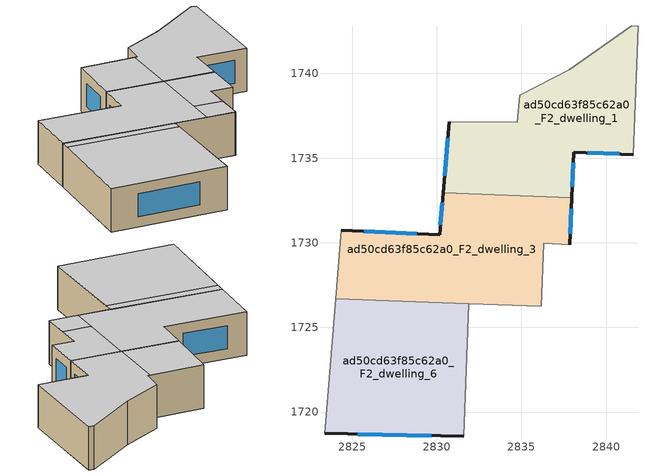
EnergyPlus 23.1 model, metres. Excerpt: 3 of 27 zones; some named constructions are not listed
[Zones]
ad50cd63f85c62a0_F2_dwelling_1
 floor to ad50cd63f85c62a0_F1_dwelling_1 (EU_floor_Construction): 2841.89,1742.79 2841.6,1735.21 2838.08,1735.35 2837.97,1732.67 2830.38,1732.96 2830.74,1737.15 2834.75,1737.11 2834.91,1738.71 2837.82,1740.22 2841.52,1742.82 z6
 wall outside (EU_wall_Construction): 2837.97,1732.67 2838.08,1735.35 2841.6,1735.21 / 2830.74,1737.15 2830.38,1732.96 z6:9
 wall adiabatic (EU_wall_Construction): 2841.89,1742.79 2841.52,1742.82 2837.82,1740.22 2834.91,1738.71 2834.75,1737.11 2830.74,1737.15 z6:9
 wall to ad50cd63f85c62a0_F2_dwelling_0 (EU_wall_Construction): 2841.6,1735.21 2841.89,1742.79 z6:9
 wall to ad50cd63f85c62a0_F2_dwelling_3 (EU_wall_Construction): 2830.38,1732.96 2837.97,1732.67 z6:9
 window (EU_Window_Construction): 2838.91,1735.32 2840.77,1735.24 / 2838,1733.3 2838.05,1734.72 / 2830.65,1736.17 2830.47,1733.95 z6.7:8.3
 ceiling to ad50cd63f85c62a0_F3_dwelling_2 (EU_floor_Construction): 2841.6,1735.21 2841.89,1742.79 2841.52,1742.82 2837.82,1740.22 2834.91,1738.71 2834.75,1737.11 2834.57,1737.11 2834.4,1732.81 2837.97,1732.67 2838.08,1735.35 z9
 ceiling to ad50cd63f85c62a0_F3_dwelling_0 (EU_floor_Construction): 2834.4,1732.81 2834.57,1737.11 2830.74,1737.15 2830.38,1732.96 z9
ad50cd63f85c62a0_F2_dwelling_3
 floor to ad50cd63f85c62a0_F1_dwelling_3 (EU_floor_Construction): 2837.97,1732.67 2837.86,1729.89 2836.32,1729.96 2836.17,1726.24 2824.04,1726.7 2824.36,1730.73 2830.17,1730.47 2830.38,1732.96 z6
 wall outside (EU_wall_Construction): 2830.38,1732.96 2830.17,1730.47 2824.36,1730.73 / 2837.86,1729.89 2837.97,1732.67 z6:9
 wall to ad50cd63f85c62a0_F2_dwelling_2 (EU_wall_Construction): 2836.17,1726.24 2836.32,1729.96 2837.86,1729.89 z6:9
 wall adiabatic (EU_wall_Construction): 2824.36,1730.73 2824.04,1726.7 z6:9
 wall to ad50cd63f85c62a0_F2_dwelling_6 (EU_wall_Construction): 2824.04,1726.7 2831.9,1726.4 z6:9
 wall to ad50cd63f85c62a0_F2_dwelling_5 (EU_wall_Construction): 2831.9,1726.4 2836.16,1726.24 z6:9
 wall to ad50cd63f85c62a0_F2_dwelling_4 (EU_wall_Construction): 2836.16,1726.24 2836.17,1726.24 z6:9
 window (EU_Window_Construction): 2830.33,1732.38 2830.22,1731.06 / 2837.89,1730.55 2837.95,1732.02 / 2828.81,1730.53 2825.73,1730.67 z6.7:8.3
 ceiling to ad50cd63f85c62a0_F3_dwelling_0 (EU_floor_Construction): 2834.15,1726.31 2834.4,1732.81 2830.38,1732.96 2830.17,1730.47 2824.36,1730.73 2824.04,1726.7 z9
 ceiling to ad50cd63f85c62a0_F3_dwelling_2 (EU_floor_Construction): 2837.86,1729.89 2837.97,1732.67 2834.4,1732.81 2834.23,1728.29 2836.25,1728.22 2836.32,1729.96 z9
 ceiling to ad50cd63f85c62a0_F3_dwelling_3 (EU_floor_Construction): 2836.17,1726.24 2836.25,1728.21 2834.23,1728.29 2834.15,1726.31 z9
ad50cd63f85c62a0_F2_dwelling_6
 floor to ad50cd63f85c62a0_F1_dwelling_6 (EU_floor_Construction): 2831.9,1726.4 2831.6,1718.56 2823.4,1718.74 2824.04,1726.7 z6
 wall outside (EU_wall_Construction): 2823.4,1718.74 2831.6,1718.56 z6:9
 wall to ad50cd63f85c62a0_F2_dwelling_5 (EU_wall_Construction): 2831.6,1718.56 2831.9,1726.4 z6:9
 wall adiabatic (EU_wall_Construction): 2824.04,1726.7 2823.4,1718.74 z6:9
 window (EU_Window_Construction): 2825.32,1718.7 2829.67,1718.61 z6.7:8.3
 ceiling to ad50cd63f85c62a0_F3_dwelling_1 (EU_floor_Construction): 2831.6,1718.56 2831.87,1725.71 2823.98,1726.01 2823.4,1718.74 z9
 ceiling to ad50cd63f85c62a0_F3_dwelling_0 (EU_floor_Construction): 2831.87,1725.71 2831.9,1726.4 2824.04,1726.7 2823.98,1726.01 z9
[HVACTEMPLATE:THERMOSTAT] Constant Heating Setpoint=20; Constant Cooling Setpoint=50
EU_HeatOnly_ad50cd63f85c62a0_F0_dwelling_0; EU_HeatOnly_ad50cd63f85c62a0_F0_dwelling_1; EU_HeatOnly_ad50cd63f85c62a0_F0_dwelling_2; EU_HeatOnly_ad50cd63f85c62a0_F0_dwelling_3; EU_HeatOnly_ad50cd63f85c62a0_F0_dwelling_4; EU_HeatOnly_ad50cd63f85c62a0_F0_dwelling_5; EU_HeatOnly_ad50cd63f85c62a0_F0_dwelling_6; EU_HeatOnly_ad50cd63f85c62a0_F1_dwelling_0; EU_HeatOnly_ad50cd63f85c62a0_F1_dwelling_1; EU_HeatOnly_ad50cd63f85c62a0_F1_dwelling_2; EU_HeatOnly_ad50cd63f85c62a0_F1_dwelling_3; EU_HeatOnly_ad50cd63f85c62a0_F1_dwelling_4; EU_HeatOnly_ad50cd63f85c62a0_F1_dwelling_5; EU_HeatOnly_ad50cd63f85c62a0_F1_dwelling_6; EU_HeatOnly_ad50cd63f85c62a0_F2_dwelling_0; EU_HeatOnly_ad50cd63f85c62a0_F2_dwelling_1; EU_HeatOnly_ad50cd63f85c62a0_F2_dwelling_2; EU_HeatOnly_ad50cd63f85c62a0_F2_dwelling_3; EU_HeatOnly_ad50cd63f85c62a0_F2_dwelling_4; EU_HeatOnly_ad50cd63f85c62a0_F2_dwelling_5; EU_HeatOnly_ad50cd63f85c62a0_F2_dwelling_6; EU_HeatOnly_ad50cd63f85c62a0_F3_dwelling_0; EU_HeatOnly_ad50cd63f85c62a0_F3_dwelling_1; EU_HeatOnly_ad50cd63f85c62a0_F3_dwelling_2; EU_HeatOnly_ad50cd63f85c62a0_F3_dwelling_3; EU_HeatOnly_ad50cd63f85c62a0_F3_dwelling_4; EU_HeatOnly_ad50cd63f85c62a0_F3_dwelling_5
[SCHEDULE:CONSTANT]
Name | Hourly Value
EU_AlwaysOn | 1
EU_CoolingOff | 0
[SCHEDULE:FILE] Column Number=1; Rows to Skip at Top=0; Number of Hours of Data=8760; Column Separator=Comma; Interpolate to Timestep=No; Minutes per Item=60; Adjust Schedule for Daylight Savings=Yes
Name | File
EU_Step8_GainSchedule_ad50cd63f85c62a0_F1_dwelling_5_f000 | ../../schedules/ad50cd63f85c62a0/ad50cd63f85c62a0_F1_dwelling_5_f000_gain.csv
EU_Step8_GainSchedule_ad50cd63f85c62a0_F1_dwelling_6_f000 | ../../schedules/ad50cd63f85c62a0/ad50cd63f85c62a0_F1_dwelling_6_f000_gain.csv
EU_Step8_GainSchedule_ad50cd63f85c62a0_F2_dwelling_0_f000 | ../../schedules/ad50cd63f85c62a0/ad50cd63f85c62a0_F2_dwelling_0_f000_gain.csv
EU_Step8_GainSchedule_ad50cd63f85c62a0_F2_dwelling_1_f000 | ../../schedules/ad50cd63f85c62a0/ad50cd63f85c62a0_F2_dwelling_1_f000_gain.csv
EU_Step8_GainSchedule_ad50cd63f85c62a0_F2_dwelling_2_f000 | ../../schedules/ad50cd63f85c62a0/ad50cd63f85c62a0_F2_dwelling_2_f000_gain.csv
EU_Step8_GainSchedule_ad50cd63f85c62a0_F2_dwelling_3_f000 | ../../schedules/ad50cd63f85c62a0/ad50cd63f85c62a0_F2_dwelling_3_f000_gain.csv
EU_Step8_GainSchedule_ad50cd63f85c62a0_F2_dwelling_4_f000 | ../../schedules/ad50cd63f85c62a0/ad50cd63f85c62a0_F2_dwelling_4_f000_gain.csv
EU_Step8_GainSchedule_ad50cd63f85c62a0_F2_dwelling_5_f000 | ../../schedules/ad50cd63f85c62a0/ad50cd63f85c62a0_F2_dwelling_5_f000_gain.csv
EU_Step8_GainSchedule_ad50cd63f85c62a0_F2_dwelling_6_f000 | ../../schedules/ad50cd63f85c62a0/ad50cd63f85c62a0_F2_dwelling_6_f000_gain.csv
EU_Step8_GainSchedule_ad50cd63f85c62a0_F3_dwelling_0_f000 | ../../schedules/ad50cd63f85c62a0/ad50cd63f85c62a0_F3_dwelling_0_f000_gain.csv
EU_Step8_GainSchedule_ad50cd63f85c62a0_F3_dwelling_1_f000 | ../../schedules/ad50cd63f85c62a0/ad50cd63f85c62a0_F3_dwelling_1_f000_gain.csv
EU_Step8_GainSchedule_ad50cd63f85c62a0_F3_dwelling_2_f000 | ../../schedules/ad50cd63f85c62a0/ad50cd63f85c62a0_F3_dwelling_2_f000_gain.csv
EU_Step8_GainSchedule_ad50cd63f85c62a0_F3_dwelling_3_f000 | ../../schedules/ad50cd63f85c62a0/ad50cd63f85c62a0_F3_dwelling_3_f000_gain.csv
EU_Step8_GainSchedule_ad50cd63f85c62a0_F3_dwelling_4_f000 | ../../schedules/ad50cd63f85c62a0/ad50cd63f85c62a0_F3_dwelling_4_f000_gain.csv
EU_Step8_GainSchedule_ad50cd63f85c62a0_F3_dwelling_5_f000 | ../../schedules/ad50cd63f85c62a0/ad50cd63f85c62a0_F3_dwelling_5_f000_gain.csv
